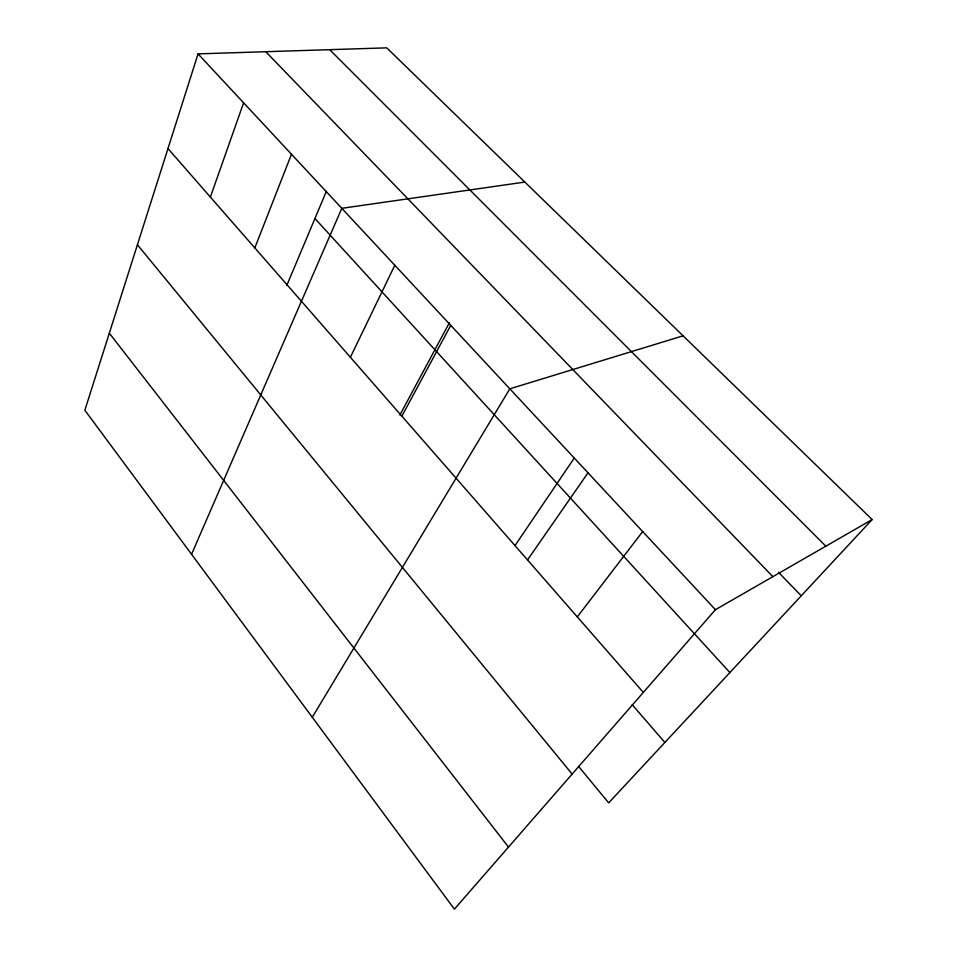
<?xml version="1.0" encoding="UTF-8"?>
<svg xmlns="http://www.w3.org/2000/svg" width="957" height="957" viewBox="0 0 957 957"><rect width="100%" height="100%" fill="white"/><g stroke="black" fill="none" stroke-linecap="round" stroke-linejoin="round"><path stroke-width="1.44" d="M198.051 53.879L84.85 410.23L454.408 909.15L715.429 609.705L872.15 519.555L386.736 47.85L198.051 53.879L715.429 609.705M210.384 197.07L243.604 102.818M254.825 247.923L291.466 154.233M286.753 285.545L326.385 191.304M191.556 554.294L341.805 208.315L524.855 182.069M350.394 357.272L394.822 265.268M399.882 415.027L449.407 322.7M401.868 416.175L450.747 325.356M312.269 717.26L509.818 388.817L683.083 335.823M514.986 545.598L574.272 458.044M527.618 559.797L587.981 472.83M577.298 616.906L642.673 531.542M872.15 519.555L608.688 802.887L578.53 766.366M329.687 49.668L825.855 546.184M778.543 572.382L801.26 595.804M265.771 51.714L772.873 576.664M314.949 218.519L729.892 672.544M167.977 148.55L643.319 692.425M632.158 704.663L664.876 742.465M137.413 244.741L572.142 774.081M109.325 333.18L508.502 847.089"/></g></svg>
